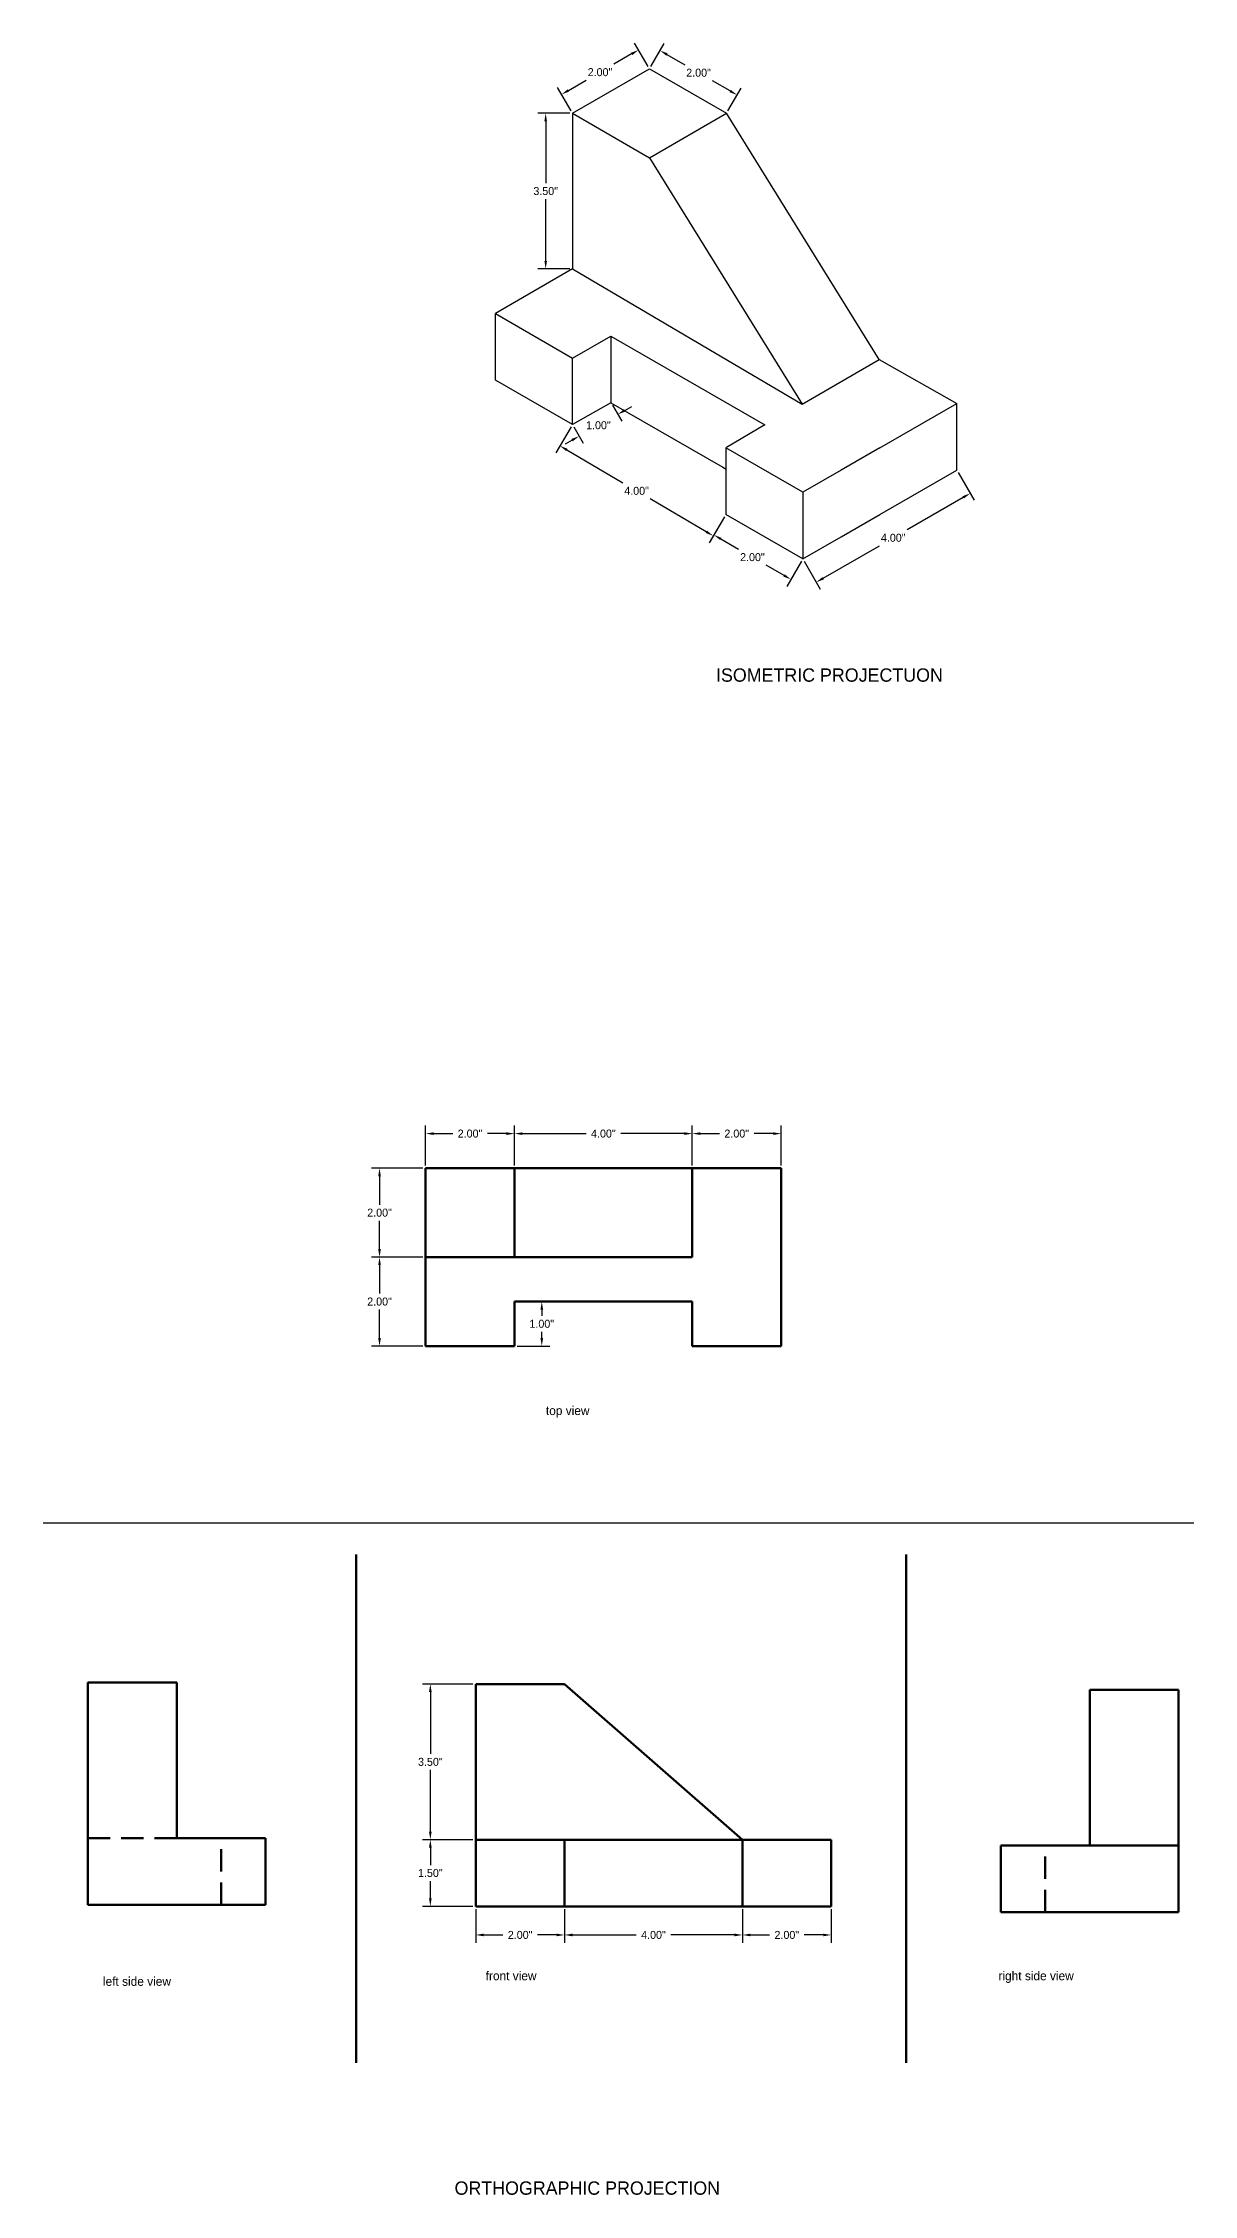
# Model space of a CAD drawing. Header units: inches. Extents: x -99 to 156, y 6 to 64.
# Drawn here: x -98.54 to -72.65, y 11.57 to 59.99 of the extents above; entities that cross this region are included whole.
import ezdxf

# ---------------------------------------------------------------- set-up
doc = ezdxf.new("R2010")
doc.units = ezdxf.units.IN
doc.header["$MEASUREMENT"] = 0
doc.linetypes.add('DASHED', pattern=[0.75, 0.5, -0.25])
doc.dimstyles.get("Standard").update_dxf_attribs({"dimtxt": 0.18, "dimasz": 0.18, "dimexe": 0.18, "dimexo": 0.0625, "dimgap": 0.09, "dimtad": 0, "dimtih": 1, "dimtoh": 1, "dimzin": 0, "dimdsep": 46, "dimlunit": 3, "dimtxsty": 'Standard', "dimcen": 0.09, "dimadec": 0, "dimazin": 0, "dimtfac": 1, "dimtofl": 0, "dimtmove": 0, "dimatfit": 3, "dimfxl": 1, "dimtolj": 1, "dimtzin": 0, "dimarcsym": 0})

# ---------------------------------------------------------------- blocks, each defined once
blk = doc.blocks.new('*D189')
at = {"color": 0, "linetype": 'Continuous', "lineweight": -2}
for p, q in [((-89.936, 34.735), (-89.936, 35.632)), ((-89.756, 35.452), (-89.326, 35.452)), ((-88.116, 35.452), (-88.546, 35.452)), ((-87.936, 34.735), (-87.936, 35.632))]:
    blk.add_line(p, q, dxfattribs=at)
at = {"color": 0, "linetype": 'Continuous'}
for points in [[(-89.756, 35.482), (-89.756, 35.422), (-89.936, 35.452)], [(-88.116, 35.482), (-88.116, 35.422), (-87.936, 35.452)]]:
    blk.add_solid(points, dxfattribs=at)
at = {"layer": 'Defpoints', "color": 0, "linetype": 'Continuous'}
for p in [(-87.936, 35.452), (-89.936, 34.673), (-87.936, 34.673)]:
    blk.add_point(p, dxfattribs=at)
at = {"color": 0, "linetype": 'Continuous', "lineweight": 100, "insert": (-88.936, 35.452), "char_height": 0.18, "attachment_point": 5}
blk.add_mtext('\\A1;2.00"', dxfattribs=at)
blk = doc.blocks.new('*D190')
at = {"color": 0, "linetype": 'Continuous', "lineweight": -2}
for p, q in [((-87.936, 34.735), (-87.936, 35.632)), ((-87.756, 35.452), (-86.326, 35.452)), ((-84.116, 35.452), (-85.546, 35.452)), ((-83.936, 34.735), (-83.936, 35.632))]:
    blk.add_line(p, q, dxfattribs=at)
at = {"color": 0, "linetype": 'Continuous'}
for points in [[(-87.756, 35.482), (-87.756, 35.422), (-87.936, 35.452)], [(-84.116, 35.482), (-84.116, 35.422), (-83.936, 35.452)]]:
    blk.add_solid(points, dxfattribs=at)
at = {"layer": 'Defpoints', "color": 0, "linetype": 'Continuous'}
for p in [(-83.936, 35.452), (-87.936, 34.673), (-83.936, 34.673)]:
    blk.add_point(p, dxfattribs=at)
at = {"color": 0, "linetype": 'Continuous', "lineweight": 100, "insert": (-85.936, 35.452), "char_height": 0.18, "attachment_point": 5}
blk.add_mtext('\\A1;4.00"', dxfattribs=at)
blk = doc.blocks.new('*D191')
at = {"color": 0, "linetype": 'Continuous', "lineweight": -2}
for p, q in [((-83.936, 34.735), (-83.936, 35.632)), ((-83.756, 35.452), (-83.326, 35.452)), ((-82.116, 35.452), (-82.546, 35.452)), ((-81.936, 34.735), (-81.936, 35.632))]:
    blk.add_line(p, q, dxfattribs=at)
at = {"color": 0, "linetype": 'Continuous'}
for points in [[(-83.756, 35.482), (-83.756, 35.422), (-83.936, 35.452)], [(-82.116, 35.482), (-82.116, 35.422), (-81.936, 35.452)]]:
    blk.add_solid(points, dxfattribs=at)
at = {"layer": 'Defpoints', "color": 0, "linetype": 'Continuous'}
for p in [(-81.936, 35.452), (-83.936, 34.673), (-81.936, 34.673)]:
    blk.add_point(p, dxfattribs=at)
at = {"color": 0, "linetype": 'Continuous', "lineweight": 100, "insert": (-82.936, 35.452), "char_height": 0.18, "attachment_point": 5}
blk.add_mtext('\\A1;2.00"', dxfattribs=at)
blk = doc.blocks.new('*D192')
at = {"color": 0, "linetype": 'Continuous', "lineweight": -2}
for p, q in [((-89.999, 34.673), (-91.152, 34.673)), ((-90.972, 34.493), (-90.972, 33.853)), ((-90.972, 32.853), (-90.972, 33.493)), ((-89.999, 32.673), (-91.152, 32.673))]:
    blk.add_line(p, q, dxfattribs=at)
at = {"color": 0, "linetype": 'Continuous'}
for points in [[(-91.002, 34.493), (-90.942, 34.493), (-90.972, 34.673)], [(-91.002, 32.853), (-90.942, 32.853), (-90.972, 32.673)]]:
    blk.add_solid(points, dxfattribs=at)
at = {"layer": 'Defpoints', "color": 0, "linetype": 'Continuous'}
for p in [(-89.936, 34.673), (-90.972, 32.673), (-89.936, 32.673)]:
    blk.add_point(p, dxfattribs=at)
at = {"color": 0, "linetype": 'Continuous', "lineweight": 100, "insert": (-90.972, 33.673), "char_height": 0.18, "attachment_point": 5}
blk.add_mtext('\\A1;2.00"', dxfattribs=at)
blk = doc.blocks.new('*D193')
at = {"color": 0, "linetype": 'Continuous', "lineweight": -2}
for p, q in [((-89.999, 32.673), (-91.152, 32.673)), ((-90.972, 32.493), (-90.972, 31.853)), ((-90.972, 30.853), (-90.972, 31.493)), ((-89.999, 30.673), (-91.152, 30.673))]:
    blk.add_line(p, q, dxfattribs=at)
at = {"color": 0, "linetype": 'Continuous'}
for points in [[(-91.002, 32.493), (-90.942, 32.493), (-90.972, 32.673)], [(-91.002, 30.853), (-90.942, 30.853), (-90.972, 30.673)]]:
    blk.add_solid(points, dxfattribs=at)
at = {"layer": 'Defpoints', "color": 0, "linetype": 'Continuous'}
for p in [(-89.936, 32.673), (-90.972, 30.673), (-89.936, 30.673)]:
    blk.add_point(p, dxfattribs=at)
at = {"color": 0, "linetype": 'Continuous', "lineweight": 100, "insert": (-90.972, 31.673), "char_height": 0.18, "attachment_point": 5}
blk.add_mtext('\\A1;2.00"', dxfattribs=at)
blk = doc.blocks.new('*D194')
at = {"color": 0, "linetype": 'Continuous', "lineweight": -2}
for p, q in [((-87.874, 31.673), (-87.142, 31.673)), ((-87.322, 31.493), (-87.322, 31.353)), ((-87.322, 30.853), (-87.322, 30.993)), ((-87.874, 30.673), (-87.142, 30.673))]:
    blk.add_line(p, q, dxfattribs=at)
at = {"color": 0, "linetype": 'Continuous'}
for points in [[(-87.352, 31.493), (-87.292, 31.493), (-87.322, 31.673)], [(-87.352, 30.853), (-87.292, 30.853), (-87.322, 30.673)]]:
    blk.add_solid(points, dxfattribs=at)
at = {"layer": 'Defpoints', "color": 0, "linetype": 'Continuous'}
for p in [(-87.936, 31.673), (-87.322, 31.673), (-87.936, 30.673)]:
    blk.add_point(p, dxfattribs=at)
at = {"color": 0, "linetype": 'Continuous', "lineweight": 100, "insert": (-87.322, 31.173), "char_height": 0.18, "attachment_point": 5}
blk.add_mtext('\\A1;1.00"', dxfattribs=at)
blk = doc.blocks.new('*D195')
at = {"color": 0, "linetype": 'Continuous', "lineweight": -2}
for p, q in [((-88.871, 19.567), (-90.009, 19.567)), ((-89.829, 19.387), (-89.829, 18.997)), ((-89.829, 18.247), (-89.829, 18.637)), ((-88.871, 18.067), (-90.009, 18.067))]:
    blk.add_line(p, q, dxfattribs=at)
at = {"color": 0, "linetype": 'Continuous'}
for points in [[(-89.859, 19.387), (-89.799, 19.387), (-89.829, 19.567)], [(-89.859, 18.247), (-89.799, 18.247), (-89.829, 18.067)]]:
    blk.add_solid(points, dxfattribs=at)
at = {"layer": 'Defpoints', "color": 0, "linetype": 'Continuous'}
for p in [(-89.829, 19.567), (-88.809, 19.567), (-88.809, 18.067)]:
    blk.add_point(p, dxfattribs=at)
at = {"color": 0, "linetype": 'Continuous', "lineweight": 100, "insert": (-89.829, 18.817), "char_height": 0.18, "attachment_point": 5}
blk.add_mtext('\\A1;1.50"', dxfattribs=at)
blk = doc.blocks.new('*D196')
at = {"color": 0, "linetype": 'Continuous', "lineweight": -2}
for p, q in [((-88.871, 23.067), (-90.009, 23.067)), ((-89.829, 22.887), (-89.829, 21.497)), ((-89.829, 19.747), (-89.829, 21.137)), ((-88.871, 19.567), (-90.009, 19.567))]:
    blk.add_line(p, q, dxfattribs=at)
at = {"color": 0, "linetype": 'Continuous'}
for points in [[(-89.859, 22.887), (-89.799, 22.887), (-89.829, 23.067)], [(-89.859, 19.747), (-89.799, 19.747), (-89.829, 19.567)]]:
    blk.add_solid(points, dxfattribs=at)
at = {"layer": 'Defpoints', "color": 0, "linetype": 'Continuous'}
for p in [(-89.829, 23.067), (-88.809, 23.067), (-88.809, 19.567)]:
    blk.add_point(p, dxfattribs=at)
at = {"color": 0, "linetype": 'Continuous', "lineweight": 100, "insert": (-89.829, 21.317), "char_height": 0.18, "attachment_point": 5}
blk.add_mtext('\\A1;3.50"', dxfattribs=at)
blk = doc.blocks.new('*D197')
at = {"color": 0, "lineweight": -2}
for p, q in [((-85.301, 59.742), (-85.7, 59.512)), ((-84.931, 59.461), (-85.236, 59.988)), ((-86.722, 58.922), (-86.323, 59.152)), ((-86.663, 58.461), (-86.968, 58.988))]:
    blk.add_line(p, q, dxfattribs=at)
at = {"color": 0}
for points in [[(-85.316, 59.768), (-85.286, 59.716), (-85.146, 59.832)], [(-86.737, 58.948), (-86.707, 58.896), (-86.878, 58.832)]]:
    blk.add_solid(points, dxfattribs=at)
at = {"layer": 'Defpoints', "color": 0}
for p in [(-85.146, 59.832), (-84.9, 59.407), (-86.632, 58.407)]:
    blk.add_point(p, dxfattribs=at)
at = {"color": 0, "insert": (-86.012, 59.332), "char_height": 0.18, "attachment_point": 5}
blk.add_mtext('\\A1;2.00"', dxfattribs=at)
blk = doc.blocks.new('*D198')
at = {"color": 0, "lineweight": -2}
for p, q in [((-84.869, 59.461), (-84.571, 59.976)), ((-84.505, 59.73), (-84.107, 59.5)), ((-83.085, 58.91), (-83.484, 59.14)), ((-83.137, 58.461), (-82.839, 58.976))]:
    blk.add_line(p, q, dxfattribs=at)
at = {"color": 0}
for points in [[(-84.49, 59.756), (-84.52, 59.704), (-84.661, 59.82)], [(-83.07, 58.936), (-83.1, 58.884), (-82.929, 58.82)]]:
    blk.add_solid(points, dxfattribs=at)
at = {"layer": 'Defpoints', "color": 0}
for p in [(-84.9, 59.407), (-82.929, 58.82), (-83.168, 58.407)]:
    blk.add_point(p, dxfattribs=at)
at = {"color": 0, "insert": (-83.795, 59.32), "char_height": 0.18, "attachment_point": 5}
blk.add_mtext('\\A1;2.00"', dxfattribs=at)
blk = doc.blocks.new('*D199')
at = {"color": 0, "lineweight": -2}
for p, q in [((-86.694, 58.407), (-87.414, 58.407)), ((-87.234, 58.227), (-87.234, 56.837)), ((-87.234, 55.087), (-87.234, 56.477)), ((-86.694, 54.907), (-87.414, 54.907))]:
    blk.add_line(p, q, dxfattribs=at)
at = {"color": 0}
for points in [[(-87.264, 58.227), (-87.204, 58.227), (-87.234, 58.407)], [(-87.264, 55.087), (-87.204, 55.087), (-87.234, 54.907)]]:
    blk.add_solid(points, dxfattribs=at)
at = {"layer": 'Defpoints', "color": 0}
for p in [(-86.632, 58.407), (-87.234, 54.907), (-86.632, 54.907)]:
    blk.add_point(p, dxfattribs=at)
at = {"color": 0, "insert": (-87.234, 56.657), "char_height": 0.18, "attachment_point": 5}
blk.add_mtext('\\A1;3.50"', dxfattribs=at)
blk = doc.blocks.new('*D200')
at = {"color": 0, "lineweight": -2}
for p, q in [((-85.73, 51.844), (-85.524, 51.478)), ((-85.455, 51.723), (-85.299, 51.811)), ((-86.601, 51.352), (-86.394, 50.986)), ((-86.64, 51.054), (-86.796, 50.966))]:
    blk.add_line(p, q, dxfattribs=at)
at = {"color": 0}
for points in [[(-85.47, 51.749), (-85.441, 51.697), (-85.612, 51.634)], [(-86.654, 51.081), (-86.625, 51.028), (-86.483, 51.143)]]:
    blk.add_solid(points, dxfattribs=at)
at = {"layer": 'Defpoints', "color": 0}
for p in [(-85.761, 51.898), (-86.632, 51.407), (-85.612, 51.634)]:
    blk.add_point(p, dxfattribs=at)
at = {"color": 0, "insert": (-86.048, 51.389), "char_height": 0.18, "attachment_point": 5}
blk.add_mtext('\\A1;1.00"', dxfattribs=at)
blk = doc.blocks.new('*D201')
at = {"color": 0, "lineweight": -2}
for p, q in [((-86.664, 51.353), (-87.005, 50.771)), ((-86.759, 50.835), (-85.496, 50.093)), ((-83.62, 48.992), (-84.883, 49.733)), ((-83.214, 49.328), (-83.556, 48.746))]:
    blk.add_line(p, q, dxfattribs=at)
at = {"color": 0}
for points in [[(-86.744, 50.861), (-86.774, 50.809), (-86.914, 50.926)], [(-83.605, 49.018), (-83.635, 48.966), (-83.465, 48.901)]]:
    blk.add_solid(points, dxfattribs=at)
at = {"layer": 'Defpoints', "color": 0}
for p in [(-86.632, 51.407), (-83.465, 48.901), (-83.182, 49.382)]:
    blk.add_point(p, dxfattribs=at)
at = {"color": 0, "insert": (-85.189, 49.913), "char_height": 0.18, "attachment_point": 5}
blk.add_mtext('\\A1;4.00"', dxfattribs=at)
blk = doc.blocks.new('*D202')
at = {"color": 0, "lineweight": -2}
for p, q in [((-83.214, 49.328), (-83.539, 48.765)), ((-83.293, 48.831), (-82.894, 48.601)), ((-81.872, 48.011), (-82.271, 48.241)), ((-81.482, 48.328), (-81.807, 47.765))]:
    blk.add_line(p, q, dxfattribs=at)
at = {"color": 0}
for points in [[(-83.278, 48.857), (-83.308, 48.805), (-83.449, 48.921)], [(-81.857, 48.037), (-81.887, 47.985), (-81.717, 47.921)]]:
    blk.add_solid(points, dxfattribs=at)
at = {"layer": 'Defpoints', "color": 0}
for p in [(-83.182, 49.382), (-81.45, 48.382), (-81.717, 47.921)]:
    blk.add_point(p, dxfattribs=at)
at = {"color": 0, "insert": (-82.583, 48.421), "char_height": 0.18, "attachment_point": 5}
blk.add_mtext('\\A1;2.00"', dxfattribs=at)
blk = doc.blocks.new('*D203')
at = {"color": 0, "lineweight": -2}
for p, q in [((-77.955, 50.328), (-77.593, 49.701)), ((-77.839, 49.767), (-79.103, 49.037)), ((-80.991, 47.947), (-79.727, 48.677)), ((-81.419, 48.328), (-81.057, 47.701))]:
    blk.add_line(p, q, dxfattribs=at)
at = {"color": 0}
for points in [[(-77.854, 49.793), (-77.824, 49.741), (-77.683, 49.857)], [(-81.006, 47.973), (-80.976, 47.921), (-81.147, 47.857)]]:
    blk.add_solid(points, dxfattribs=at)
at = {"layer": 'Defpoints', "color": 0}
for p in [(-77.986, 50.382), (-77.683, 49.857), (-81.45, 48.382)]:
    blk.add_point(p, dxfattribs=at)
at = {"color": 0, "insert": (-79.415, 48.857), "char_height": 0.18, "attachment_point": 5}
blk.add_mtext('\\A1;4.00"', dxfattribs=at)
blk = doc.blocks.new('*D286')
at = {"color": 0, "lineweight": -2}
for p, q in [((-88.809, 18.005), (-88.809, 17.243)), ((-86.809, 18.005), (-86.809, 17.243)), ((-88.629, 17.423), (-88.199, 17.423)), ((-86.989, 17.423), (-87.419, 17.423))]:
    blk.add_line(p, q, dxfattribs=at)
at = {"color": 0}
for points in [[(-88.629, 17.453), (-88.629, 17.393), (-88.809, 17.423)], [(-86.989, 17.453), (-86.989, 17.393), (-86.809, 17.423)]]:
    blk.add_solid(points, dxfattribs=at)
at = {"layer": 'Defpoints', "color": 0}
for p in [(-88.809, 18.067), (-86.809, 18.067), (-86.809, 17.423)]:
    blk.add_point(p, dxfattribs=at)
at = {"color": 0, "insert": (-87.809, 17.423), "char_height": 0.18, "attachment_point": 5}
blk.add_mtext('\\A1;2.00"', dxfattribs=at)
blk = doc.blocks.new('*D287')
at = {"color": 0, "lineweight": -2}
for p, q in [((-86.809, 18.005), (-86.809, 17.243)), ((-82.809, 18.005), (-82.809, 17.243)), ((-86.629, 17.423), (-85.199, 17.423)), ((-82.989, 17.423), (-84.419, 17.423))]:
    blk.add_line(p, q, dxfattribs=at)
at = {"color": 0}
for points in [[(-86.629, 17.453), (-86.629, 17.393), (-86.809, 17.423)], [(-82.989, 17.453), (-82.989, 17.393), (-82.809, 17.423)]]:
    blk.add_solid(points, dxfattribs=at)
at = {"layer": 'Defpoints', "color": 0}
for p in [(-86.809, 18.067), (-82.809, 18.067), (-82.809, 17.423)]:
    blk.add_point(p, dxfattribs=at)
at = {"color": 0, "insert": (-84.809, 17.423), "char_height": 0.18, "attachment_point": 5}
blk.add_mtext('\\A1;4.00"', dxfattribs=at)
blk = doc.blocks.new('*D288')
at = {"color": 0, "lineweight": -2}
for p, q in [((-82.809, 18.005), (-82.809, 17.243)), ((-80.809, 18.005), (-80.809, 17.243)), ((-82.629, 17.423), (-82.199, 17.423)), ((-80.989, 17.423), (-81.419, 17.423))]:
    blk.add_line(p, q, dxfattribs=at)
at = {"color": 0}
for points in [[(-82.629, 17.453), (-82.629, 17.393), (-82.809, 17.423)], [(-80.989, 17.453), (-80.989, 17.393), (-80.809, 17.423)]]:
    blk.add_solid(points, dxfattribs=at)
at = {"layer": 'Defpoints', "color": 0}
for p in [(-82.809, 18.067), (-80.809, 18.067), (-80.809, 17.423)]:
    blk.add_point(p, dxfattribs=at)
at = {"color": 0, "insert": (-81.809, 17.423), "char_height": 0.18, "attachment_point": 5}
blk.add_mtext('\\A1;2.00"', dxfattribs=at)

msp = doc.modelspace()

# ---------------------------------------------------------------- linework, layer by layer
for p, q in [((-86.632, 58.407), (-84.9, 59.407)), ((-84.9, 59.407), (-83.168, 58.407)), ((-86.632, 58.407), (-84.9, 57.407)), ((-86.632, 58.407), (-86.632, 54.907)), ((-84.9, 57.407), (-83.168, 58.407)), ((-79.728, 52.865), (-83.168, 58.407)), ((-84.9, 57.407), (-81.46, 51.865)), ((-86.632, 54.907), (-88.364, 53.907)), ((-86.632, 54.907), (-81.46, 51.865)), ((-88.364, 52.407), (-88.364, 53.907)), ((-88.364, 53.907), (-86.632, 52.896)), ((-86.632, 52.896), (-85.766, 53.396)), ((-85.766, 53.396), (-82.302, 51.396)), ((-85.766, 53.396), (-85.766, 51.896)), ((-86.632, 51.407), (-86.632, 52.907)), ((-81.46, 51.865), (-79.728, 52.865)), ((-79.728, 52.865), (-77.986, 51.882)), ((-86.632, 51.407), (-88.364, 52.407)), ((-85.766, 51.896), (-86.632, 51.407)), ((-85.766, 51.896), (-83.25, 50.443)), ((-79.718, 50.882), (-77.986, 51.882)), ((-77.986, 50.382), (-77.986, 51.882)), ((-82.302, 51.396), (-83.165, 50.892)), ((-81.45, 49.882), (-83.182, 50.882)), ((-83.182, 50.882), (-83.182, 49.382)), ((-79.718, 50.882), (-80.584, 50.382)), ((-83.25, 50.443), (-83.174, 50.399)), ((-80.584, 50.382), (-81.45, 49.882)), ((-79.718, 49.382), (-77.986, 50.382)), ((-81.45, 49.882), (-81.45, 48.382)), ((-81.45, 48.382), (-83.182, 49.382)), ((-80.584, 48.882), (-79.718, 49.382)), ((-81.45, 48.382), (-80.584, 48.882)), ((-98.542, 26.694), (-72.649, 26.694))]:
    msp.add_line(p, q)
at = {"linetype": 'Continuous', "lineweight": 100}
for p, q in [((-89.936, 34.673), (-87.936, 34.673)), ((-89.936, 34.673), (-89.936, 32.673)), ((-87.936, 34.673), (-83.936, 34.673)), ((-87.936, 34.673), (-87.936, 32.673)), ((-83.936, 34.673), (-81.936, 34.673)), ((-83.936, 32.673), (-83.936, 34.673)), ((-81.936, 30.673), (-81.936, 34.673)), ((-89.936, 32.673), (-89.936, 30.673)), ((-89.936, 32.673), (-83.936, 32.673)), ((-87.936, 30.673), (-87.936, 31.673)), ((-87.936, 31.673), (-83.936, 31.673)), ((-83.936, 31.673), (-83.936, 30.673)), ((-89.936, 30.673), (-87.936, 30.673)), ((-83.936, 30.673), (-81.936, 30.673)), ((-91.5, 25.98), (-91.5, 14.543)), ((-79.126, 25.98), (-79.126, 14.543)), ((-97.534, 19.603), (-97.534, 23.103)), ((-97.534, 23.103), (-95.534, 23.103)), ((-95.534, 23.103), (-95.534, 19.603)), ((-88.809, 19.567), (-88.809, 23.067)), ((-88.809, 23.067), (-86.809, 23.067)), ((-86.809, 23.067), (-82.809, 19.567)), ((-72.995, 22.936), (-74.995, 22.936)), ((-74.995, 22.936), (-74.995, 19.436)), ((-72.995, 19.436), (-72.995, 22.936)), ((-97.534, 18.103), (-97.534, 19.603)), ((-95.534, 19.603), (-93.534, 19.603)), ((-93.534, 19.603), (-93.534, 18.103)), ((-88.809, 18.067), (-88.809, 19.567)), ((-86.809, 19.567), (-88.809, 19.567)), ((-82.809, 19.567), (-86.809, 19.567)), ((-86.809, 18.067), (-86.809, 19.567)), ((-80.809, 19.567), (-82.809, 19.567)), ((-82.809, 18.067), (-82.809, 19.567)), ((-80.809, 18.067), (-80.809, 19.567)), ((-74.995, 19.436), (-76.995, 19.436)), ((-76.995, 19.436), (-76.995, 17.936)), ((-74.995, 19.436), (-72.995, 19.436)), ((-72.995, 17.936), (-72.995, 19.436)), ((-94.534, 18.103), (-97.534, 18.103)), ((-93.534, 18.103), (-94.534, 18.103)), ((-88.809, 18.067), (-86.809, 18.067)), ((-86.809, 18.067), (-82.809, 18.067)), ((-82.809, 18.067), (-80.809, 18.067)), ((-76.995, 17.936), (-75.995, 17.936)), ((-75.995, 17.936), (-72.995, 17.936))]:
    msp.add_line(p, q, dxfattribs=at)
at = {"linetype": 'DASHED', "lineweight": 100}
for p, q in [((-95.534, 19.603), (-97.534, 19.603)), ((-94.534, 18.103), (-94.534, 19.603)), ((-75.995, 17.936), (-75.995, 19.436))]:
    msp.add_line(p, q, dxfattribs=at)

# ---------------------------------------------------------------- texts
at = {"insert": (-83.402, 45.919), "char_height": 0.3, "width": 5.985, "attachment_point": 1}
msp.add_mtext('ISOMETRIC PROJECTUON\\P', dxfattribs=at)
at = {"linetype": 'Continuous', "lineweight": 100, "char_height": 0.2, "attachment_point": 1}
for s, insert, width in [('top view', (-87.229, 29.32), 5.72315), ('left side view', (-97.195, 16.479), 4.98254), ('front view', (-88.584, 16.604), 5.84906), ('right side view', (-77.048, 16.604), 4.82006)]:
    msp.add_mtext(s, dxfattribs=dict(at, insert=insert, width=width))
at = {"linetype": 'DASHED', "lineweight": 100, "insert": (-89.284, 11.878), "char_height": 0.3, "width": 23.31416, "attachment_point": 1}
msp.add_mtext('ORTHOGRAPHIC PROJECTION', dxfattribs=at)

# ---------------------------------------------------------------- dimensions: what is measured, and where the dimension line sits
for p1, p2, distance, picture, middle in [((-86.632, 58.407), (-84.9, 59.407), 0.491, '*D197', (-86.012, 59.332)), ((-84.9, 59.407), (-83.168, 58.407), 0.477, '*D198', (-83.795, 59.32)), ((-86.632, 58.407), (-86.632, 54.907), -0.602, '*D199', (-87.234, 56.657)), ((-86.632, 51.407), (-85.761, 51.898), -0.303, '*D200', (-86.048, 51.389)), ((-86.632, 51.407), (-83.182, 49.382), -0.558, '*D201', (-85.189, 49.913)), ((-81.45, 48.382), (-77.986, 50.382), -0.606, '*D203', (-79.415, 48.857)), ((-83.182, 49.382), (-81.45, 48.382), -0.532, '*D202', (-82.583, 48.421))]:
    dim = msp.add_aligned_dim(p1=p1, p2=p2, distance=distance, dimstyle='Standard')
    dim.commit()
    dim.dimension.update_dxf_attribs({"geometry": picture, "text_midpoint": middle})
at = {"linetype": 'Continuous', "lineweight": 100}
dim = msp.add_linear_dim(base=(-87.936, 35.452), p1=(-89.936, 34.673), p2=(-87.936, 34.673), dimstyle='Standard', dxfattribs=at)
dim.commit()
dim.dimension.update_dxf_attribs({"geometry": '*D189', "text_midpoint": (-88.936, 35.452)})
for base, p1, p2, picture, middle in [((-83.936, 35.452), (-87.936, 34.673), (-83.936, 34.673), '*D190', (-85.936, 35.452)), ((-81.936, 35.452), (-83.936, 34.673), (-81.936, 34.673), '*D191', (-82.936, 35.452))]:
    dim = msp.add_linear_dim(base=base, p1=p1, p2=p2, dimstyle='Standard', override={"dimtmove": 1}, dxfattribs=at)
    dim.commit()
    dim.dimension.update_dxf_attribs({"geometry": picture, "text_midpoint": middle})
for base, p1, p2, picture, middle in [((-90.972, 32.673), (-89.936, 34.673), (-89.936, 32.673), '*D192', (-90.972, 33.673)), ((-87.322, 31.673), (-87.936, 30.673), (-87.936, 31.673), '*D194', (-87.322, 31.173)), ((-89.829, 19.567), (-88.809, 18.067), (-88.809, 19.567), '*D195', (-89.829, 18.817))]:
    dim = msp.add_linear_dim(base=base, p1=p1, p2=p2, angle=90, dimstyle='Standard', dxfattribs=at)
    dim.commit()
    dim.dimension.update_dxf_attribs({"geometry": picture, "text_midpoint": middle})
for base, p1, p2, picture, middle in [((-90.972, 30.673), (-89.936, 32.673), (-89.936, 30.673), '*D193', (-90.972, 31.673)), ((-89.829, 23.067), (-88.809, 19.567), (-88.809, 23.067), '*D196', (-89.829, 21.317))]:
    dim = msp.add_linear_dim(base=base, p1=p1, p2=p2, angle=90, dimstyle='Standard', override={"dimtmove": 1}, dxfattribs=at)
    dim.commit()
    dim.dimension.update_dxf_attribs({"geometry": picture, "text_midpoint": middle})
dim = msp.add_linear_dim(base=(-86.809, 17.423), p1=(-88.809, 18.067), p2=(-86.809, 18.067), dimstyle='Standard')
dim.commit()
dim.dimension.update_dxf_attribs({"geometry": '*D286', "text_midpoint": (-87.809, 17.423)})
for base, p1, p2, picture, middle in [((-82.809, 17.423), (-86.809, 18.067), (-82.809, 18.067), '*D287', (-84.809, 17.423)), ((-80.809, 17.423), (-82.809, 18.067), (-80.809, 18.067), '*D288', (-81.809, 17.423))]:
    dim = msp.add_linear_dim(base=base, p1=p1, p2=p2, dimstyle='Standard', override={"dimtmove": 1})
    dim.commit()
    dim.dimension.update_dxf_attribs({"geometry": picture, "text_midpoint": middle})

doc.saveas('drawing.dxf')
